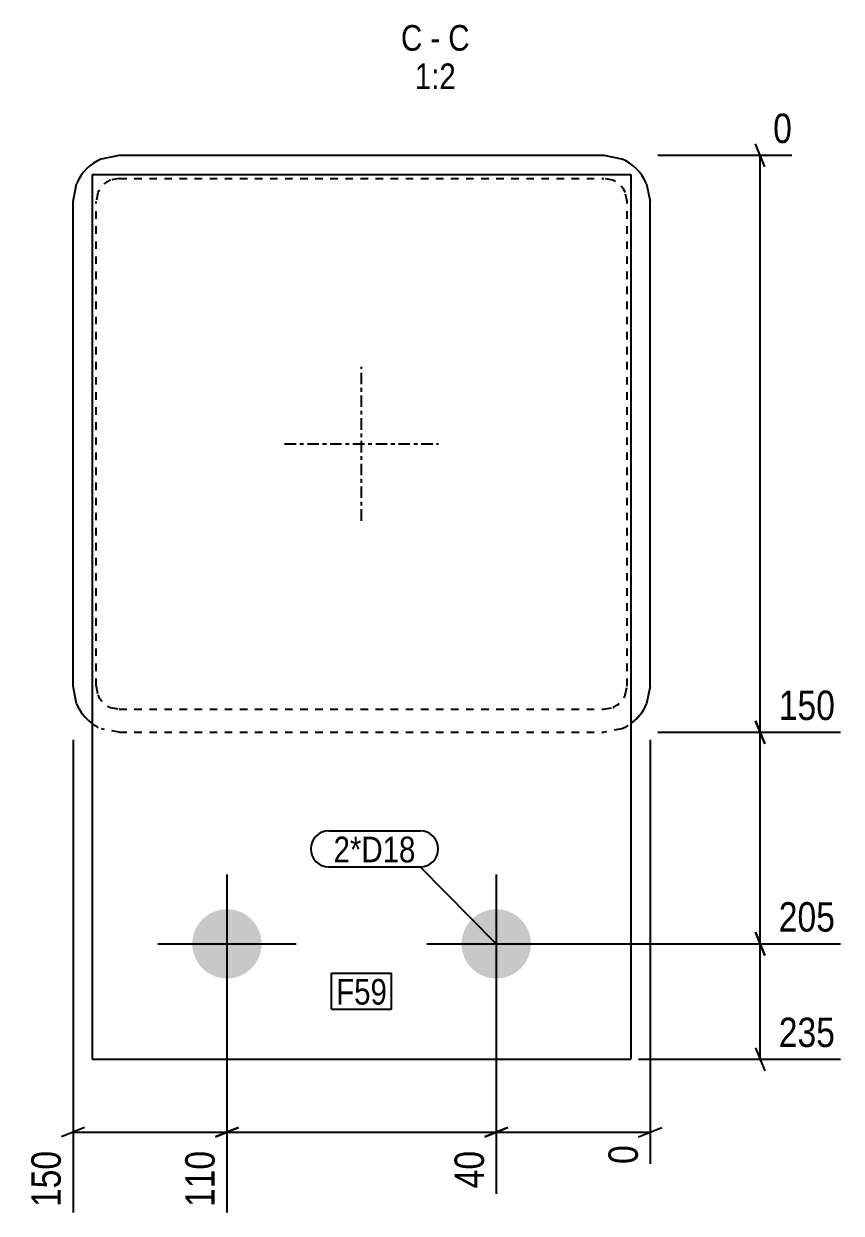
# Model space of a CAD drawing. Header units: millimetres. Extents: x 7 to 42209, y -28 to 1684.
# Drawn here: x 31866.5 to 32078.9, y 4.7 to 313.9 of the extents above; entities that cross this region are included whole.
import ezdxf

# ---------------------------------------------------------------- set-up
doc = ezdxf.new("R2010")
doc.units = ezdxf.units.MM
doc.linetypes.add('DXK_LINE_DOT2', pattern=[3.9198, 1.9599, -1.9599])
doc.linetypes.add('DXK_LINE_DOT3', pattern=[5.9187, 2.979, -0.9799, 0.9799, -0.9799])
for name, color, linetype in [('MÅLSÆTNING', 7, 'Continuous'), ('STÅL', 7, 'Continuous'), ('TEKST', 7, 'Continuous')]:
    doc.layers.add(name, color=color, linetype=linetype)
doc.styles.add('Arial Narrow', font='ARIALN.TTF', dxfattribs={"height": 0.2})

msp = doc.modelspace()

# ---------------------------------------------------------------- hatches: boundary and pattern name
at = {"layer": 'STÅL', "linetype": 'Continuous'}
for points in [[(31928.25, 74.68, -1), (31910.25, 74.68, -1)], [(31998.25, 74.68, -1), (31980.25, 74.68, -1)]]:
    msp.add_hatch(color=96, dxfattribs=at).paths.add_polyline_path(points)

# ---------------------------------------------------------------- linework, layer by layer
at = {"layer": 'MÅLSÆTNING', "color": 7, "linetype": 'Continuous'}
for p, q in [((32059.03, 276.68), (32056.63, 282.68)), ((32031.25, 279.68), (32066.11, 279.68)), ((32057.83, 129.68), (32057.83, 279.68)), ((32056.63, 132.68), (32059.03, 126.68)), ((32059.03, 126.68), (32056.63, 132.68)), ((31879.25, 127.68), (31879.25, 4.8)), ((32029.25, 127.68), (32029.25, 17.46)), ((32031.25, 129.68), (32078.77, 129.68)), ((32031.25, 129.68), (32078.77, 129.68)), ((32057.83, 74.68), (32057.83, 129.68)), ((32056.63, 77.68), (32059.03, 71.68)), ((32059.03, 71.68), (32056.63, 77.68)), ((31991.25, 74.68), (32078.77, 74.68)), ((31991.25, 74.68), (32078.77, 74.68)), ((32057.83, 44.67), (32057.83, 74.68)), ((31919.25, 72.68), (31919.25, 4.8)), ((31919.25, 72.68), (31919.25, 4.8)), ((31989.25, 72.68), (31989.25, 9.68)), ((31989.25, 72.68), (31989.25, 9.68)), ((32056.63, 47.67), (32059.03, 41.67)), ((32026.25, 44.67), (32078.77, 44.67)), ((31882.25, 26.94), (31876.25, 24.54)), ((31879.25, 25.74), (31919.25, 25.74)), ((31916.25, 24.54), (31922.25, 26.94)), ((31922.25, 26.94), (31916.25, 24.54)), ((31919.25, 25.74), (31989.25, 25.74)), ((31992.25, 26.94), (31986.25, 24.54)), ((31986.25, 24.54), (31992.25, 26.94)), ((31989.25, 25.74), (32029.25, 25.74)), ((32026.25, 24.54), (32032.25, 26.94))]:
    msp.add_line(p, q, dxfattribs=at)
at = {"layer": 'STÅL', "color": 2, "linetype": 'Continuous'}
for p, q in [((31886.66, 278.76), (31891.25, 279.68)), ((31891.25, 279.68), (32017.25, 279.68)), ((32017.25, 279.68), (32021.84, 278.76)), ((31879.25, 267.68), (31880.16, 272.27)), ((31884.25, 274.67), (32024.25, 274.67)), ((31884.25, 274.67), (31884.25, 44.67)), ((32024.25, 274.67), (32024.25, 44.67)), ((32028.34, 272.27), (32029.25, 267.68)), ((31879.25, 141.68), (31879.25, 267.68)), ((32029.25, 141.68), (32029.25, 267.68)), ((31880.16, 137.08), (31879.25, 141.68)), ((32029.25, 141.68), (32028.34, 137.08)), ((31884.25, 44.67), (32024.25, 44.67))]:
    msp.add_line(p, q, dxfattribs=at)
at = {"layer": 'STÅL', "color": 7, "linetype": 'DXK_LINE_DOT2'}
for p, q in [((31891.25, 273.68), (31888.95, 273.22)), ((31891.25, 273.68), (32017.25, 273.68)), ((32019.55, 273.22), (32017.25, 273.68)), ((31885.71, 269.97), (31885.25, 267.68)), ((32023.25, 267.68), (32022.79, 269.97)), ((31885.25, 141.68), (31885.25, 267.68)), ((32023.25, 141.68), (32023.25, 267.68)), ((31885.25, 141.68), (31885.71, 139.38)), ((32022.79, 139.38), (32023.25, 141.68)), ((31888.95, 136.13), (31891.25, 135.68)), ((32017.25, 135.68), (32019.55, 136.13)), ((31891.25, 135.68), (32017.25, 135.68)), ((31891.25, 129.68), (31886.66, 130.59)), ((32021.84, 130.59), (32017.25, 129.68)), ((31891.25, 129.68), (32017.25, 129.68))]:
    msp.add_line(p, q, dxfattribs=at)
at = {"layer": 'STÅL', "color": 7, "linetype": 'DXK_LINE_DOT3'}
for p, q in [((31954.25, 184.68), (31954.25, 224.68)), ((31934.25, 204.68), (31974.25, 204.68))]:
    msp.add_line(p, q, dxfattribs=at)
at = {"layer": 'STÅL', "color": 96, "linetype": 'Continuous'}
for p, q in [((31919.25, 92.68), (31919.25, 56.68)), ((31989.25, 92.68), (31989.25, 56.68)), ((31901.25, 74.68), (31937.25, 74.68)), ((31971.25, 74.68), (32007.25, 74.68))]:
    msp.add_line(p, q, dxfattribs=at)
at = {"layer": 'STÅL', "color": 2, "linetype": 'Continuous'}
for centre, start, end in [((31891.25, 267.68), 112.5, 157.5), ((32017.25, 267.68), 22.5, 67.5), ((31891.25, 141.68), 202.5, 233.5506), ((32017.25, 141.68), 306.4478, 337.5)]:
    msp.add_arc(centre, 12, start, end, dxfattribs=at)
at = {"layer": 'STÅL', "color": 7, "linetype": 'DXK_LINE_DOT2'}
for centre, radius, start, end in [((31891.25, 267.68), 6, 112.5, 157.5), ((32017.25, 267.68), 6, 22.5, 67.5), ((31891.25, 141.68), 6, 202.5, 247.5), ((32017.25, 141.68), 6, 292.5, 337.5), ((31891.25, 141.68), 12, 233.5506, 247.5), ((32017.25, 141.68), 12, 292.5, 306.4478)]:
    msp.add_arc(centre, radius, start, end, dxfattribs=at)

# ---------------------------------------------------------------- wipeouts: each hides what was drawn before it
at = {"color": 0, "linetype": 'Continuous'}
for points, layer in [([(32078.92, 131.28), (32078.92, 142.48), (32061.09, 142.48), (32061.09, 131.28)], 'MÅLSÆTNING'), ([(32078.92, 76.28), (32078.92, 87.48), (32061.09, 87.48), (32061.09, 76.28)], 'MÅLSÆTNING'), ([(32078.92, 46.27), (32078.92, 57.47), (32061.09, 57.47), (32061.09, 46.27)], 'MÅLSÆTNING'), ([(31877.65, 22.48), (31866.45, 22.48), (31866.45, 4.66), (31877.65, 4.66)], 'MÅLSÆTNING'), ([(31917.65, 22.48), (31906.45, 22.48), (31906.45, 4.66), (31917.65, 4.66)], 'MÅLSÆTNING'), ([(31987.65, 22.48), (31976.45, 22.48), (31976.45, 9.53), (31987.65, 9.53)], 'MÅLSÆTNING'), ([(31970.04, 306.88), (31970.04, 313.88), (31964.5, 313.88), (31964.5, 306.88)], 'TEKST'), ([(31974.69, 306.88), (31974.69, 313.88), (31972.14, 313.88), (31972.14, 306.88)], 'TEKST'), ([(31982.32, 306.88), (31982.32, 313.88), (31976.79, 313.88), (31976.79, 306.88)], 'TEKST'), ([(31978.74, 296.88), (31978.74, 303.88), (31968.08, 303.88), (31968.08, 296.88)], 'TEKST')]:
    msp.add_wipeout(points, dxfattribs=at).dxf.layer = layer
at = {"color": 0}
for points in [[(31968.28, 95.87), (31968.28, 102.87), (31946.97, 102.87), (31946.97, 95.87)], [(31960.86, 58.89), (31960.86, 65.89), (31947.64, 65.89), (31947.64, 58.89)]]:
    msp.add_wipeout(points, dxfattribs=at).dxf.layer = 'TEKST'

# ---------------------------------------------------------------- next in the draw order: texts
at = {"layer": 'MÅLSÆTNING', "color": 3, "linetype": 'Continuous', "style": 'Arial Narrow'}
for s, p in [('150', (32062.69, 132.88)), ('205', (32062.69, 77.88)), ('235', (32062.69, 47.87))]:
    msp.add_text(s, height=7.635, dxfattribs=at).set_placement(p)
for s, p in [('150', (31876.05, 6.26)), ('110', (31916.05, 6.26)), ('40', (31986.05, 11.13))]:
    msp.add_text(s, height=7.635, rotation=90.0002, dxfattribs=at).set_placement(p)
at = {"layer": 'TEKST', "color": 3, "linetype": 'Continuous', "style": 'Arial Narrow'}
for s, height, p in [('C', 6.68, (31964.5, 306.88)), ('C', 6.68, (31976.79, 306.88)), ('-', 6.68, (31972.14, 306.88)), ('1:2', 6.681, (31968.08, 296.88))]:
    msp.add_text(s, height=height, dxfattribs=at).set_placement(p)

# ---------------------------------------------------------------- next in the draw order: wipeouts: each hides what was drawn before it
at = {"color": 0, "linetype": 'Continuous'}
for points in [[(32067.71, 281.28), (32067.71, 292.48), (32059.63, 292.48), (32059.63, 281.28)], [(32027.65, 23.94), (32016.45, 23.94), (32016.45, 15.86), (32027.65, 15.86)]]:
    msp.add_wipeout(points, dxfattribs=at).dxf.layer = 'MÅLSÆTNING'
at = {"color": 0}
for points in [[(31968.28, 95.87), (31968.28, 102.87), (31946.97, 102.87), (31946.97, 95.87)], [(31960.86, 58.89), (31960.86, 65.89), (31947.64, 65.89), (31947.64, 58.89)]]:
    msp.add_wipeout(points, dxfattribs=at).dxf.layer = 'TEKST'

# ---------------------------------------------------------------- next in the draw order: linework, layer by layer
at = {"layer": 'TEKST', "color": 7, "linetype": 'Continuous'}
for p, q in [((31945.77, 104.07), (31969.48, 104.07)), ((31945.77, 94.67), (31969.48, 94.67)), ((31989.25, 74.68), (31969.48, 94.67)), ((31946.44, 67.09), (31962.06, 67.09)), ((31946.44, 57.69), (31946.44, 67.09)), ((31962.06, 57.69), (31962.06, 67.09)), ((31946.44, 57.69), (31962.06, 57.69))]:
    msp.add_line(p, q, dxfattribs=at)
for centre, start, end in [((31945.77, 99.37), 90, 270), ((31969.48, 99.37), 270, 90)]:
    msp.add_arc(centre, 4.7, start, end, dxfattribs=at)

# ---------------------------------------------------------------- next in the draw order: texts
at = {"layer": 'MÅLSÆTNING', "color": 3, "linetype": 'Continuous', "style": 'Arial Narrow'}
msp.add_text('0', height=7.64, dxfattribs=at).set_placement((32061.23, 282.88))
msp.add_text('0', height=7.64, rotation=90.0002, dxfattribs=at).set_placement((32026.05, 17.46))
at = {"layer": 'TEKST', "color": 3, "style": 'Arial Narrow'}
for s, p in [('2*D18', (31946.97, 95.87)), ('F59', (31947.64, 58.89))]:
    msp.add_text(s, height=6.681, dxfattribs=at).set_placement(p)

doc.saveas('drawing.dxf')
